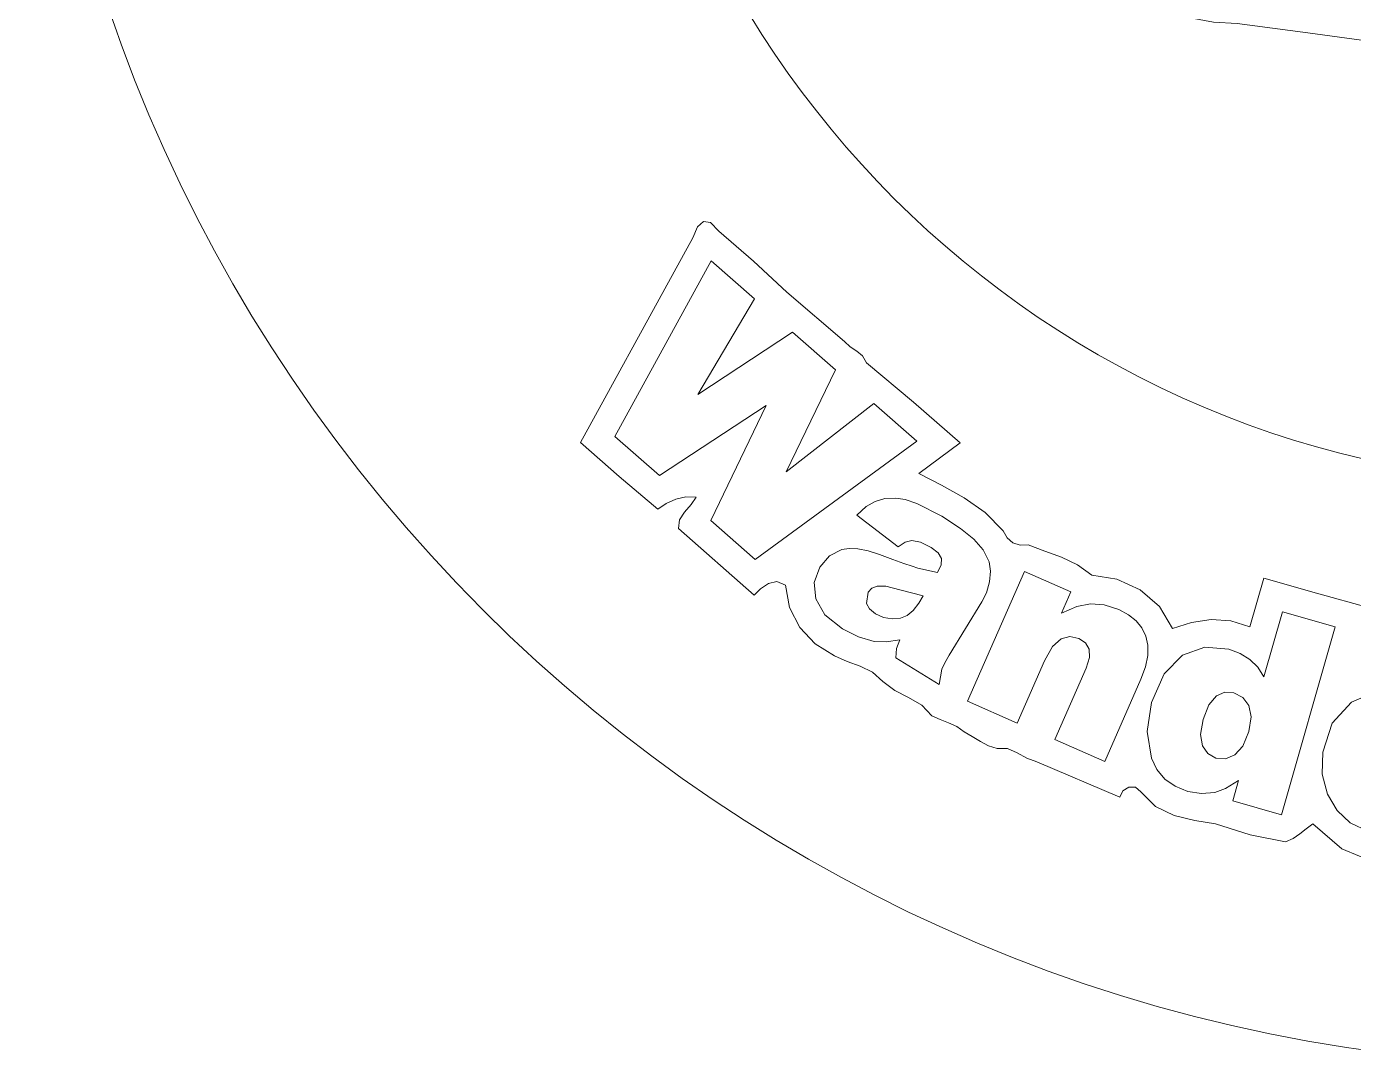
# Model space of a CAD drawing. Header units: millimetres. Extents: x -18 to 362, y -23 to 357.
# Drawn here: x -18.5 to 143.5, y -23 to 103.8 of the extents above; entities that cross this region are included whole.
import ezdxf

# ---------------------------------------------------------------- set-up
doc = ezdxf.new("R2010")
doc.units = ezdxf.units.MM
for name, color, linetype, lineweight in [('Aussen', 7, 'CONTINUOUS', 0), ('Huelle', 7, 'CONTINUOUS', 0), ('Innenkreis', 7, 'CONTINUOUS', 0), ('Motiv', 7, 'CONTINUOUS', 0), ('Nur-Text', 7, 'CONTINUOUS', 0), ('Pocket', 7, 'CONTINUOUS', 0), ('TextPocket', 7, 'CONTINUOUS', 0)]:
    doc.layers.add(name, color=color, linetype=linetype, lineweight=lineweight)

msp = doc.modelspace()

# ---------------------------------------------------------------- linework, layer by layer
at = {"layer": 'Aussen'}
msp.add_circle((171.5385, 166.98825), 190, dxfattribs=at)
at = {"layer": 'Huelle', "color": 0}
msp.add_lwpolyline([(145.43475, 32.8585), (138.96625, 34.6625), (132.50875, 36.47875), (130.79825, 30.523), (128.48725, 31.27175), (126.08375, 31.41825), (123.6845, 31.067), (121.3895, 30.3235), (119.78375, 33.005), (117.43575, 35.049), (114.597, 36.35525), (111.5195, 36.826), (109.78325, 38.117), (107.82875, 39.0395), (105.78325, 39.791), (103.776, 40.56675), (102.802, 40.50425), (101.911, 40.808), (101.18675, 41.4105), (100.71225, 42.24175), (98.515, 44.4785), (95.9595, 46.2795), (93.20625, 47.8135), (90.416, 49.24725), (95.45075, 52.98925), (89.784, 57.974), (84.03575, 62.781), (83.549, 63.60275), (82.8465, 64.202), (82.064, 64.73775), (81.33675, 65.36725), (74.2975, 71.37475), (70.23375, 75.1765), (66.01575, 78.85725), (64.99825, 79.906), (64.14525, 80.024), (63.43325, 79.35525), (62.83375, 78.04225), (60.55475, 73.87425), (60.55475, 73.87425), (49.124, 53.05875), (53.83725, 48.908), (58.55825, 44.899), (59.6125, 45.615), (60.75975, 46.14), (61.982, 46.41525), (63.2635, 46.38275), (62.63425, 45.46175), (61.849, 44.5555), (61.232, 43.60475), (61.10325, 42.5455), (70.3205, 34.421), (71.1115, 35.17925), (72.0715, 35.8195), (73.11175, 36.05825), (74.14, 35.61075), (74.6515, 32.88975), (75.9045, 30.462), (77.77075, 28.4545), (80.1215, 26.991), (81.677, 26.31825), (83.275, 25.731), (84.7685, 24.989175), (86.01625, 23.8566), (87.5, 22.751175), (89.1805, 21.906175), (90.7795, 20.9893), (92.022, 19.664175), (93.02425, 19.2152), (94.05525, 18.824575), (95.05475, 18.3716), (95.9635, 17.7368), (96.944, 17.1631), (97.9315, 16.55275), (98.93925, 16.018325), (99.98225, 15.6711), (101.26275, 15.680625), (102.44275, 15.167925), (103.6065, 14.50465), (104.83125, 14.057075), (114.9385, 9.742575), (115.339, 10.506175), (116.05625, 10.949725), (116.85375, 10.949725), (117.49925, 10.375975), (119.30075, 8.584275), (121.5805, 7.519525), (124.10075, 6.914625), (126.6235, 6.505), (130.8595, 5.139175), (135.182, 4.29145), (136.09625, 4.68885), (136.91525, 5.25715), (137.69525, 5.8892), (138.49825, 6.47785), (142.026, 3.428825), (146.35275, 1.665582)], dxfattribs=at)
at = {"layer": 'Innenkreis'}
msp.add_circle((171.5385, 166.98825), 119, dxfattribs=at)
at = {"layer": 'Motiv', "color": 0}
msp.add_lwpolyline([(69.455265, 113.6499), (72.24009, 112.88415), (74.9427, 112.06725), (77.64615, 111.33135), (80.43585, 110.8098), (82.302, 110.18565), (84.2421, 109.89435), (86.21955, 109.72995), (88.19865, 109.4841), (91.4523, 109.4892), (94.57725, 109.0389), (97.68435, 108.48075), (100.88355, 108.1593), (109.4478, 106.99635), (117.94245, 105.88725), (120.75405, 105.4647), (123.54615, 104.87565), (126.37185, 104.367), (129.28185, 104.1831), (137.91225, 103.0389), (146.51415, 101.87355)], dxfattribs=at)
at = {"layer": 'Nur-Text', "color": 0}
for points in [[(65.1015, 75.21575), (70.35875, 70.59575), (63.45625, 58.91675), (75.01775, 66.50375), (80.264, 61.89525), (74.24175, 49.44275), (84.935, 57.792), (90.168, 53.194), (70.47125, 38.73825), (65.04175, 43.50725), (71.814, 57.55475), (58.76875, 49.018), (53.33925, 53.78825), (65.1015, 75.21575)], [(87.89625, 40.294), (82.849, 44.176), (83.99525, 45.21075), (85.08575, 45.859), (86.2605, 46.1875), (87.6195, 46.251), (88.775, 46.06675), (90.164, 45.6055), (93.24975, 44.036), (95.49175, 42.559), (97.1475, 41.24075), (98.29225, 39.94125), (98.991, 38.4875), (99.16975, 37.33575), (99.03725, 36.0135), (98.66525, 34.70875), (98.116, 33.58025), (94.123, 27.07525), (93.58325, 26.127), (93.24275, 25.36075), (92.90475, 23.5053), (87.60725, 26.75925), (87.7185, 27.874), (88.1035, 28.936), (86.4355, 28.7), (84.96225, 28.76525), (83.06075, 29.30225), (81.10475, 30.2925), (78.9725, 32.02175), (77.847, 33.9735), (77.664, 35.96325), (78.335, 37.81875), (79.5195, 39.197), (81.014, 39.974), (81.9215, 40.115), (82.994, 40.058), (84.23275, 39.80325), (85.6365, 39.3515), (87.26525, 38.75725), (88.5865, 38.2855), (89.597, 37.93675), (90.30075, 37.71), (92.71525, 37.1635), (93.15025, 38.1145), (93.18025, 38.88325), (92.7775, 39.5605), (91.923, 40.2275), (90.64, 40.8625), (89.56975, 41.06175), (88.7735, 40.864), (87.89625, 40.294)], [(103.3215, 37.2735), (108.97075, 34.794), (107.83825, 32.21575), (109.706, 33.00925), (111.38925, 33.34), (113.0535, 33.2235), (114.85075, 32.639), (115.99925, 32.02325), (116.927, 31.2785), (117.635, 30.40625), (118.12325, 29.40675), (118.377, 28.285), (118.36225, 27.03575), (118.077, 25.6605), (117.52525, 24.1577), (113.109, 14.099125), (107.0135, 16.775175), (110.83575, 25.47875), (111.25475, 26.80925), (111.206, 27.82125), (110.749, 28.5835), (109.93125, 29.12875), (108.84075, 29.358), (107.776, 29.0785), (106.74925, 28.1385), (105.77525, 26.38475), (102.4385, 18.783925), (96.37325, 21.44775), (103.3215, 37.2735)], [(90.9695, 34.32075), (88.09125, 35.075), (86.407, 35.483), (85.35975, 35.5105), (84.7045, 35.239), (84.25025, 34.76), (84.03475, 33.3835), (84.42125, 32.71625), (85.152, 32.1235), (86.13025, 31.68125), (87.18125, 31.509), (88.189, 31.58775), (89.0135, 31.91175), (89.74075, 32.5155), (90.416, 33.41875), (90.9695, 34.32075)], [(141.2395, 30.54325), (134.691, 7.59955), (128.727, 9.300425), (129.4285, 11.7581), (127.8565, 10.78965), (126.541, 10.2973), (124.931, 10.1739), (123.268, 10.4533), (121.715, 11.071775), (120.45475, 11.95475), (119.485, 13.103575), (118.80825, 14.518225), (118.286, 17.761225), (118.81525, 21.304), (120.349, 24.8101), (122.59225, 27.06425), (125.3145, 28.06525), (128.258, 27.817), (129.63725, 27.288), (130.8065, 26.5475), (131.77775, 25.594), (132.53725, 24.429), (134.80625, 32.37975), (141.2395, 30.54325)], [(145.284, 5.569125), (143.076, 6.616225), (141.4715, 8.117675), (140.27775, 10.127775), (139.651, 12.54205), (139.715, 15.2249), (140.8785, 18.762225), (143.21425, 21.3474), (146.54675, 22.76475)], [(130.69, 17.77885), (130.969, 19.544825), (130.69125, 20.9269), (129.96, 21.923825), (128.87075, 22.496225), (127.78325, 22.557225), (126.7455, 22.104225), (125.82875, 21.02865), (125.10975, 19.2193), (124.798, 17.40045), (125.023, 16.011575), (125.6945, 15.05805), (126.6805, 14.5223), (127.86725, 14.4423), (128.9875, 14.896625), (129.956, 15.979), (130.69125, 17.77885)]]:
    msp.add_lwpolyline(points, dxfattribs=at)
at = {"layer": 'Pocket', "color": 0}
for points in [[(65.1015, 75.21575), (70.35875, 70.59575), (63.45625, 58.91675), (75.01775, 66.50375), (80.264, 61.89525), (74.24175, 49.44275), (84.935, 57.792), (90.168, 53.194), (70.47125, 38.73825), (65.04175, 43.50725), (71.814, 57.55475), (58.76875, 49.018), (53.33925, 53.78825), (65.1015, 75.21575)], [(87.89625, 40.294), (82.849, 44.176), (83.99525, 45.21075), (85.08575, 45.859), (86.2605, 46.1875), (87.6195, 46.251), (88.775, 46.06675), (90.164, 45.6055), (93.24975, 44.036), (95.49175, 42.559), (97.1475, 41.24075), (98.29225, 39.94125), (98.991, 38.4875), (99.16975, 37.33575), (99.03725, 36.0135), (98.66525, 34.70875), (98.116, 33.58025), (94.123, 27.07525), (93.58325, 26.127), (93.24275, 25.36075), (92.90475, 23.5053), (87.60725, 26.75925), (87.7185, 27.874), (88.1035, 28.936), (86.4355, 28.7), (84.96225, 28.76525), (83.06075, 29.30225), (81.10475, 30.2925), (78.9725, 32.02175), (77.847, 33.9735), (77.664, 35.96325), (78.335, 37.81875), (79.5195, 39.197), (81.014, 39.974), (81.9215, 40.115), (82.994, 40.058), (84.23275, 39.80325), (85.6365, 39.3515), (87.26525, 38.75725), (88.5865, 38.2855), (89.597, 37.93675), (90.30075, 37.71), (92.71525, 37.1635), (93.15025, 38.1145), (93.18025, 38.88325), (92.7775, 39.5605), (91.923, 40.2275), (90.64, 40.8625), (89.56975, 41.06175), (88.7735, 40.864), (87.89625, 40.294)], [(103.3215, 37.2735), (108.97075, 34.794), (107.83825, 32.21575), (109.706, 33.00925), (111.38925, 33.34), (113.0535, 33.2235), (114.85075, 32.639), (115.99925, 32.02325), (116.927, 31.2785), (117.635, 30.40625), (118.12325, 29.40675), (118.377, 28.285), (118.36225, 27.03575), (118.077, 25.6605), (117.52525, 24.1577), (113.109, 14.099125), (107.0135, 16.775175), (110.83575, 25.47875), (111.25475, 26.80925), (111.206, 27.82125), (110.749, 28.5835), (109.93125, 29.12875), (108.84075, 29.358), (107.776, 29.0785), (106.74925, 28.1385), (105.77525, 26.38475), (102.4385, 18.783925), (96.37325, 21.44775), (103.3215, 37.2735)], [(90.9695, 34.32075), (88.09125, 35.075), (86.407, 35.483), (85.35975, 35.5105), (84.7045, 35.239), (84.25025, 34.76), (84.03475, 33.3835), (84.42125, 32.71625), (85.152, 32.1235), (86.13025, 31.68125), (87.18125, 31.509), (88.189, 31.58775), (89.0135, 31.91175), (89.74075, 32.5155), (90.416, 33.41875), (90.9695, 34.32075)], [(141.2395, 30.54325), (134.691, 7.59955), (128.727, 9.300425), (129.4285, 11.7581), (127.8565, 10.78965), (126.541, 10.2973), (124.931, 10.1739), (123.268, 10.4533), (121.715, 11.071775), (120.45475, 11.95475), (119.485, 13.103575), (118.80825, 14.518225), (118.286, 17.761225), (118.81525, 21.304), (120.349, 24.8101), (122.59225, 27.06425), (125.3145, 28.06525), (128.258, 27.817), (129.63725, 27.288), (130.8065, 26.5475), (131.77775, 25.594), (132.53725, 24.429), (134.80625, 32.37975), (141.2395, 30.54325)], [(145.284, 5.569125), (143.076, 6.616225), (141.4715, 8.117675), (140.27775, 10.127775), (139.651, 12.54205), (139.715, 15.2249), (140.8785, 18.762225), (143.21425, 21.3474), (146.54675, 22.76475)], [(130.69, 17.77885), (130.969, 19.544825), (130.69125, 20.9269), (129.96, 21.923825), (128.87075, 22.496225), (127.78325, 22.557225), (126.7455, 22.104225), (125.82875, 21.02865), (125.10975, 19.2193), (124.798, 17.40045), (125.023, 16.011575), (125.6945, 15.05805), (126.6805, 14.5223), (127.86725, 14.4423), (128.9875, 14.896625), (129.956, 15.979), (130.69125, 17.77885)]]:
    msp.add_lwpolyline(points, dxfattribs=at)
at = {"layer": 'Pocket'}
for radius in [190, 119]:
    msp.add_circle((171.5385, 166.98825), radius, dxfattribs=at)
at = {"layer": 'TextPocket', "color": 0}
for points in [[(145.43475, 32.8585), (138.96625, 34.6625), (132.50875, 36.47875), (130.79825, 30.523), (128.48725, 31.27175), (126.08375, 31.41825), (123.6845, 31.067), (121.3895, 30.3235), (119.78375, 33.005), (117.43575, 35.049), (114.597, 36.35525), (111.5195, 36.826), (109.78325, 38.117), (107.82875, 39.0395), (105.78325, 39.791), (103.776, 40.56675), (102.802, 40.50425), (101.911, 40.808), (101.18675, 41.4105), (100.71225, 42.24175), (98.515, 44.4785), (95.9595, 46.2795), (93.20625, 47.8135), (90.416, 49.24725), (95.45075, 52.98925), (89.784, 57.974), (84.03575, 62.781), (83.549, 63.60275), (82.8465, 64.202), (82.064, 64.73775), (81.33675, 65.36725), (74.2975, 71.37475), (70.23375, 75.1765), (66.01575, 78.85725), (64.99825, 79.906), (64.14525, 80.024), (63.43325, 79.35525), (62.83375, 78.04225), (60.55475, 73.87425), (60.55475, 73.87425), (49.124, 53.05875), (53.83725, 48.908), (58.55825, 44.899), (59.6125, 45.615), (60.75975, 46.14), (61.982, 46.41525), (63.2635, 46.38275), (62.63425, 45.46175), (61.849, 44.5555), (61.232, 43.60475), (61.10325, 42.5455), (70.3205, 34.421), (71.1115, 35.17925), (72.0715, 35.8195), (73.11175, 36.05825), (74.14, 35.61075), (74.6515, 32.88975), (75.9045, 30.462), (77.77075, 28.4545), (80.1215, 26.991), (81.677, 26.31825), (83.275, 25.731), (84.7685, 24.989175), (86.01625, 23.8566), (87.5, 22.751175), (89.1805, 21.906175), (90.7795, 20.9893), (92.022, 19.664175), (93.02425, 19.2152), (94.05525, 18.824575), (95.05475, 18.3716), (95.9635, 17.7368), (96.944, 17.1631), (97.9315, 16.55275), (98.93925, 16.018325), (99.98225, 15.6711), (101.26275, 15.680625), (102.44275, 15.167925), (103.6065, 14.50465), (104.83125, 14.057075), (114.9385, 9.742575), (115.339, 10.506175), (116.05625, 10.949725), (116.85375, 10.949725), (117.49925, 10.375975), (119.30075, 8.584275), (121.5805, 7.519525), (124.10075, 6.914625), (126.6235, 6.505), (130.8595, 5.139175), (135.182, 4.29145), (136.09625, 4.68885), (136.91525, 5.25715), (137.69525, 5.8892), (138.49825, 6.47785), (142.026, 3.428825), (146.35275, 1.665582)], [(65.1015, 75.21575), (70.35875, 70.59575), (63.45625, 58.91675), (75.01775, 66.50375), (80.264, 61.89525), (74.24175, 49.44275), (84.935, 57.792), (90.168, 53.194), (70.47125, 38.73825), (65.04175, 43.50725), (71.814, 57.55475), (58.76875, 49.018), (53.33925, 53.78825), (65.1015, 75.21575)], [(87.89625, 40.294), (82.849, 44.176), (83.99525, 45.21075), (85.08575, 45.859), (86.2605, 46.1875), (87.6195, 46.251), (88.775, 46.06675), (90.164, 45.6055), (93.24975, 44.036), (95.49175, 42.559), (97.1475, 41.24075), (98.29225, 39.94125), (98.991, 38.4875), (99.16975, 37.33575), (99.03725, 36.0135), (98.66525, 34.70875), (98.116, 33.58025), (94.123, 27.07525), (93.58325, 26.127), (93.24275, 25.36075), (92.90475, 23.5053), (87.60725, 26.75925), (87.7185, 27.874), (88.1035, 28.936), (86.4355, 28.7), (84.96225, 28.76525), (83.06075, 29.30225), (81.10475, 30.2925), (78.9725, 32.02175), (77.847, 33.9735), (77.664, 35.96325), (78.335, 37.81875), (79.5195, 39.197), (81.014, 39.974), (81.9215, 40.115), (82.994, 40.058), (84.23275, 39.80325), (85.6365, 39.3515), (87.26525, 38.75725), (88.5865, 38.2855), (89.597, 37.93675), (90.30075, 37.71), (92.71525, 37.1635), (93.15025, 38.1145), (93.18025, 38.88325), (92.7775, 39.5605), (91.923, 40.2275), (90.64, 40.8625), (89.56975, 41.06175), (88.7735, 40.864), (87.89625, 40.294)], [(103.3215, 37.2735), (108.97075, 34.794), (107.83825, 32.21575), (109.706, 33.00925), (111.38925, 33.34), (113.0535, 33.2235), (114.85075, 32.639), (115.99925, 32.02325), (116.927, 31.2785), (117.635, 30.40625), (118.12325, 29.40675), (118.377, 28.285), (118.36225, 27.03575), (118.077, 25.6605), (117.52525, 24.1577), (113.109, 14.099125), (107.0135, 16.775175), (110.83575, 25.47875), (111.25475, 26.80925), (111.206, 27.82125), (110.749, 28.5835), (109.93125, 29.12875), (108.84075, 29.358), (107.776, 29.0785), (106.74925, 28.1385), (105.77525, 26.38475), (102.4385, 18.783925), (96.37325, 21.44775), (103.3215, 37.2735)], [(90.9695, 34.32075), (88.09125, 35.075), (86.407, 35.483), (85.35975, 35.5105), (84.7045, 35.239), (84.25025, 34.76), (84.03475, 33.3835), (84.42125, 32.71625), (85.152, 32.1235), (86.13025, 31.68125), (87.18125, 31.509), (88.189, 31.58775), (89.0135, 31.91175), (89.74075, 32.5155), (90.416, 33.41875), (90.9695, 34.32075)], [(141.2395, 30.54325), (134.691, 7.59955), (128.727, 9.300425), (129.4285, 11.7581), (127.8565, 10.78965), (126.541, 10.2973), (124.931, 10.1739), (123.268, 10.4533), (121.715, 11.071775), (120.45475, 11.95475), (119.485, 13.103575), (118.80825, 14.518225), (118.286, 17.761225), (118.81525, 21.304), (120.349, 24.8101), (122.59225, 27.06425), (125.3145, 28.06525), (128.258, 27.817), (129.63725, 27.288), (130.8065, 26.5475), (131.77775, 25.594), (132.53725, 24.429), (134.80625, 32.37975), (141.2395, 30.54325)], [(145.284, 5.569125), (143.076, 6.616225), (141.4715, 8.117675), (140.27775, 10.127775), (139.651, 12.54205), (139.715, 15.2249), (140.8785, 18.762225), (143.21425, 21.3474), (146.54675, 22.76475)], [(130.69, 17.77885), (130.969, 19.544825), (130.69125, 20.9269), (129.96, 21.923825), (128.87075, 22.496225), (127.78325, 22.557225), (126.7455, 22.104225), (125.82875, 21.02865), (125.10975, 19.2193), (124.798, 17.40045), (125.023, 16.011575), (125.6945, 15.05805), (126.6805, 14.5223), (127.86725, 14.4423), (128.9875, 14.896625), (129.956, 15.979), (130.69125, 17.77885)]]:
    msp.add_lwpolyline(points, dxfattribs=at)

doc.saveas('drawing.dxf')
